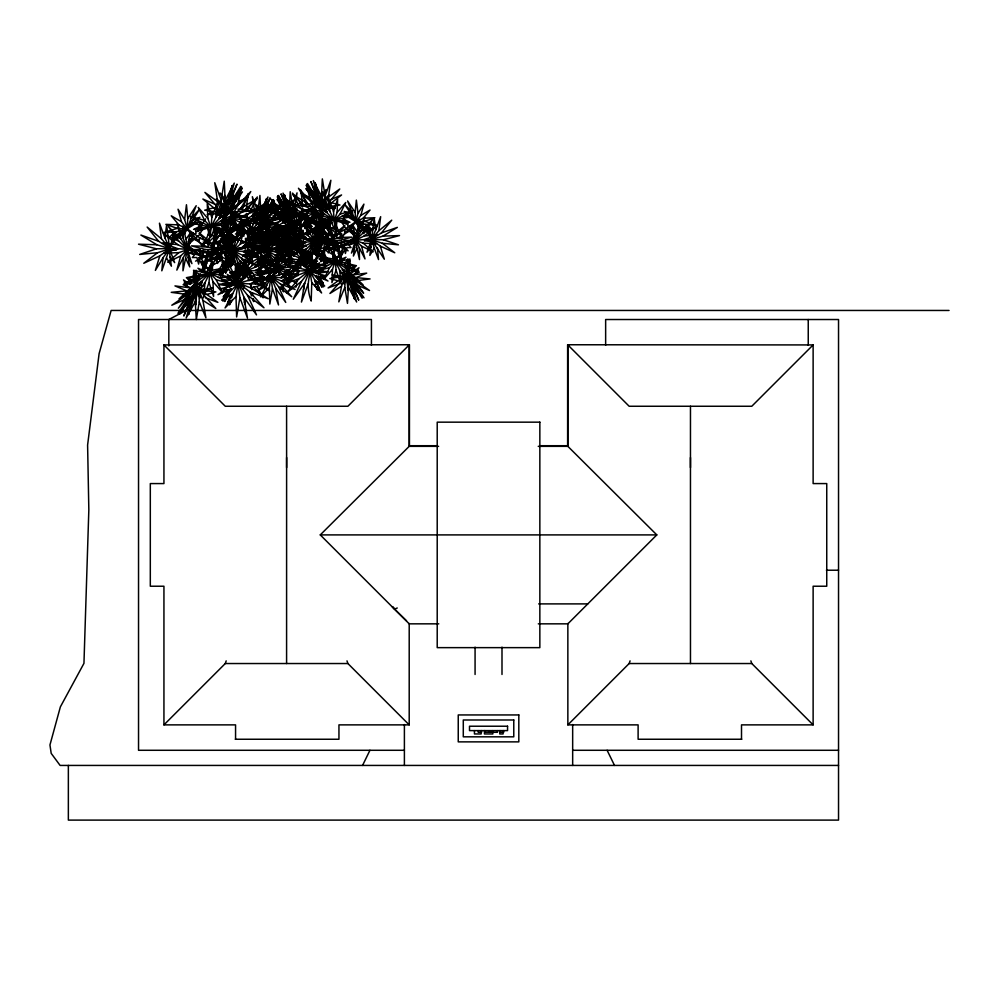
<?xml version="1.0" encoding="UTF-8"?>
<svg xmlns="http://www.w3.org/2000/svg" width="999" height="999" viewBox="0 0 999 999"><rect width="100%" height="100%" fill="white"/><g stroke="black" fill="none" stroke-linecap="round" stroke-linejoin="round"><path stroke-width="1.5" d="M286.588 663.536L286.613 457.542M690.459 467.594L690.471 406.256M196.778 292.195L200.337 297.827L198.414 288.561L203.072 286.238L196.828 282.455L194.805 294.905L196.079 304.77L196.828 282.455L199.538 277.023M224.001 216.284L224.738 195.367L226.011 205.22L224.45 214.91M237.949 284.265L237.974 278.034M259.74 221.541L259.765 216.858L256.918 212.35L258.454 219.768M303.559 239.623L303.571 237.175L306.343 237.45M224.713 224.488L224.675 229.882L225.724 222.427L224.176 217.969L242.457 191.908L230.769 205.806L226.311 213.811M237.425 270.754L237.437 268.057M260.302 230.369L260.264 234.415L261.101 228.459L259.877 224.887L274.5 204.033L265.147 215.147L261.8 221.154M295.155 262.013L303.459 260.215L297.065 254.408L297.14 245.866L303.459 260.215L311.126 253.646L312.013 255.02L303.808 260.714L301.773 264.598M178.996 241.346L163.911 234.153L177.922 244.705L187.4 249.338L177.872 248.676L164.011 253.234L178.846 252.622L187.4 249.65L183.142 257.954L182.979 270.816L187.4 249.65L202.984 255.394L207.23 258.479L207.305 252.685L187.4 248.988L178.996 241.346L168.431 226.636L180.931 239.123L187.4 248.988L192.245 237.6L188.361 241.683L187.4 248.988L177.235 223.639L180.931 239.123M227.01 259.815L226.91 267.158L230.444 250.225L234.378 251.573M241.82 258.791L256.905 265.971L242.894 255.419L233.416 250.799L242.957 251.448L256.805 246.89L241.97 247.515L233.429 250.487L237.675 242.183L237.849 229.32L233.429 250.487L217.832 244.743L213.586 241.658L213.511 247.44L233.416 251.149L241.82 258.791L252.385 273.501L239.885 261.014L233.416 251.149L228.571 262.537L232.467 258.454L233.416 251.149L243.581 276.498L239.885 261.014M246.341 254.97L246.316 257.28L244.006 255.632M260.727 248.639L260.751 250.075L267.257 251.423L273.988 257.542L286.064 263.286L274.85 254.845L267.27 251.149L274.887 251.673L285.976 248.027L274.101 248.526L267.27 250.899L270.667 244.256L270.804 233.966L267.27 250.899L258.354 247.702M321.416 240.334L321.441 238.724L328.109 236.089L331.93 233.316L332.005 238.524L314.086 241.858L306.518 248.739L297.015 261.975L308.254 250.737L314.086 241.858L318.444 252.11L314.947 248.426L314.086 241.858L304.932 264.673L308.254 250.737M348.164 241.433L337.587 243.244L337.65 248.451L341.546 245.667L348.139 243.044L348.164 241.433L355.494 239.91L363.062 233.029L372.577 219.792L361.326 231.031L355.494 239.91L351.136 229.658L354.633 233.341L355.494 239.91L364.647 217.095L361.326 231.031M285.714 239.423L288.024 239.772M289.298 232.867L289.36 230.432L289.448 233.279M289.211 255.045L289.123 258.004L289.31 255.682M311.763 282.717L321.603 292.982L309.94 271.029L316.558 273.464L323.339 271.204L309.94 271.029L311.763 282.717L311.201 301.061C303.059 279.945 313.024 261.139 327.285 245.692L326.136 245.03M292.158 213.649L292.42 205.394M313.973 197.602L306.081 185.302L318.132 197.515L313.324 180.619L321.491 196.066L322.34 178.896L325.087 195.966L324.8 204.982L330.507 204.907L325.262 207.168M272.727 231.094L272.814 228.471M304.021 222.065L304.745 228.546L307.617 216.084L300.699 221.528L300.399 229.72L307.617 216.084L323.189 229.333L327.984 234.777L330.532 231.706M301.91 230.644L299.887 224.763L302.023 218.606L302.472 207.917L299.188 217.894L299.663 224.763L296.328 217.932L288.736 207.842L293.906 218.706L299.413 224.763L300.624 230.632L301.91 230.644L303.496 234.653M332.492 269.293L331.93 282.642L336.039 270.167L335.452 261.588L339.61 270.13L349.113 282.729L342.645 269.156L335.764 261.588L332.43 243.681L327.222 243.744L330.007 247.64L335.164 261.601L332.492 269.293L323.826 279.283L329.558 267.62L335.164 261.601L322.59 257.53L328.172 260.914L335.164 261.601L316.758 271.104L329.558 267.62M337.088 212.475L337.65 199.126L333.541 211.601L334.141 220.18L329.97 211.638L320.467 199.038L326.935 212.612L333.816 220.18L337.15 238.087L342.357 238.024L339.573 234.128L334.415 220.167L337.088 212.475L345.754 202.485L340.022 214.148L334.415 220.167L346.99 224.238L341.408 220.854L334.415 220.167L352.822 210.664L340.022 214.148M310.489 251.386L309.952 262.512L314.086 241.858M313.823 241.159L316.745 240.547L319.63 232.929L319.992 225.512M359.103 230.382L359.628 219.256L355.494 239.91M346.678 280.332L348.439 287.462L347.477 303.384L344.805 287.462L345.154 280.394M259.927 213.986L260.327 206.805L261.338 214.685L260.19 221.803M364.423 239.797L371.541 239.198L381.406 232.942L397.352 227.385L382.979 236.114L371.566 239.523L383.316 239.76L398.451 244.805L382.367 243.269L371.591 239.81L374.225 248.039L369.88 255.394L371.591 239.81L364.51 241.134M187.787 218.494L196.191 205.719L187.175 228.746L192.745 223.339L198.851 221.591L187.175 228.746L187.787 218.494L186.451 204.745L184.628 219.505L187.175 228.746L200.1 238.112L205.669 240.859L201.86 245.404L198.189 240.384L186.738 229.258L177.21 228.359L165.871 224.375L178.883 224.875L186.938 229.021L181.493 221.753L178.034 209.216L184.628 219.505M239.523 240.21L230.27 233.504L230.22 219.805M285.864 213.461L285.577 218.007L283.379 208.629L277.734 196.004L280.632 209.453L281.993 211.938M315.409 234.478L316.795 225.1L316.833 232.455L321.191 221.316L318.057 231.506M291.321 254.733L291.92 244.405M200.462 273.714L196.641 282.168L193.094 280.145L193.706 271.416L194.817 276.448M211.8 217.52L211.139 227.06L215.772 217.582L226.323 203.571L219.131 218.656L211.488 227.06L207.792 246.965L202.01 246.89L205.095 242.557L210.826 227.048L207.867 218.506L207.243 203.671L211.8 217.52L217.432 202.185L215.772 217.582M209.028 282.605L209.678 273.077L205.057 282.555L194.505 296.566L201.686 281.481L209.328 273.077L213.037 253.172L218.818 253.247L215.722 257.567L209.99 273.077L212.962 281.631L213.586 296.466L209.028 282.605L203.384 297.952L205.057 282.555M222.902 220.791L224.176 217.969L227.722 219.992L227.11 228.709L225.724 222.427M234.565 284.615L237.924 276.361L235.015 274.625L235.489 267.645L236.326 271.416M253.147 224.563L254.483 212.25L249.962 224.525L249.438 232.155L253.147 224.563L261.588 213.361L255.844 225.437L249.725 232.155L248.376 238.674L246.94 238.699L245.542 242.257M258.716 227.46L259.877 224.887L262.712 226.498L262.225 233.479L261.101 228.459M333.117 252.46L332.879 258.978L326.81 257.892M222.415 275.911L222.864 270.779L221.641 255.419L225.262 240.871L225.449 234.927L224.613 248.189L227.048 244.53L228.109 240.796L225.1 250.899L227.672 249.725M258.491 270.979L258.716 268.419M177.872 248.888L169.58 248.202L158.616 241.246L140.896 235.065L156.868 244.767L169.543 248.551L156.493 248.813L139.685 254.433L157.542 252.722L169.518 248.863L169.955 256.693L174.65 262.625L169.518 248.863L163.037 257.717L161.813 270.804L169.518 248.863L176.411 250.162M210.539 261.176L210.964 256.681L215.285 250.786M283.516 207.143L284.615 195.305L285.976 207.417M316.533 211.726L313.786 200.012L315.322 183.354L317.07 198.838M276.798 245.192L283.616 241.858L276.76 242.332L266.783 239.048L277.46 239.498L283.616 241.633L285.314 229.196L282.442 235.264L283.616 241.633L289.51 239.598L289.485 240.884L283.629 242.108L275.037 251.136M306.518 248.739L292.944 255.207L305.544 245.704L314.086 241.546L305.507 242.133L293.032 238.024L306.381 238.586L314.073 241.258L316.196 225.712L312.612 233.291L314.073 241.258L321.441 238.724M308.828 231.83L316.92 225.974L316.895 214.348M313.811 242.045L316.758 241.021L316.208 246.628L313.511 251.086L316.758 241.021L321.678 242.732M355.157 212.462L347.59 200.974L355.706 221.691L350.686 216.82L345.192 215.247L355.706 221.691L355.157 212.462L356.356 200.1L357.992 213.386L355.706 221.691L344.068 230.12L339.048 232.605L342.482 236.688L345.791 232.168L344.068 230.12L345.716 232.205L356.094 222.153L364.672 221.341L374.875 217.757L363.174 218.207L355.919 221.94L360.814 215.409L363.923 204.121L357.992 213.386M348.139 243.044L355.507 240.509L356.968 248.476L353.384 256.056L355.507 240.509L343.918 240.384L344.418 245.679L355.744 242.707M244.28 277.759L244.83 272.103L236.863 266.558M274.713 235.727L274.987 232.892L271.865 234.952L266.783 230.419L269.018 234.665L275.1 238.137L274.713 235.727L276.873 234.815M276.099 271.204L276.398 268.194L261.451 257.867L255.669 255.007L258.404 251.149L262.812 255.944L261.451 257.867L262.737 255.894L268.706 260.901M303.059 232.692L303.296 230.332L299.388 232.917L293.032 227.248L295.829 232.555L303.434 236.9L302.947 233.878L306.993 232.168L304.545 234.54M289.885 221.94L290.272 218.219L277.11 199.45L285.527 209.453L291.708 220.617M308.878 261.738L310.102 264.435L322.839 276.511L315.097 271.041L310.102 264.435L310.464 257.08M316.146 203.746L306.481 196.915L322.402 212L321.953 222.715L321.016 216.009L322.402 212L305.944 188.536L316.458 201.049L322.49 211.863M345.791 267.595L350.624 282.467L358.728 300.2L347.103 269.905L353.122 280.719L363.636 293.231L347.19 269.767L347.664 265.122M305.632 206.443L289.56 203.696L305.12 209.952L316.059 212.1L311.263 217.282L310.514 224.138L316.059 212.1L305.632 206.443L292.682 194.618L307.48 203.297L316.308 211.9M215.147 239.872L217.982 243.281L223.301 237.225L240.609 222.515L244.593 229.158L243.793 236.363L240.609 222.515L251.461 223.289M271.441 228.946L257.605 238.536L259.178 240.297L273.014 228.521L276.211 233.828L275.562 239.598L273.014 228.521L283.154 226.249L289.91 222.989M230.232 202.16L232.043 186.151L233.754 204.645L230.694 217.67L226.948 222.153M264.797 211.538L266.171 199.425L267.532 214.223L273.813 200.2L270.592 215.135L267.27 221.179M330.082 235.789L330.419 232.992M371.541 239.198L374.2 218.406L375.761 229.87L371.541 239.198L364.76 228.359L369.855 232.442L371.541 239.198L378.871 230.744L391.733 220.18L381.406 232.942M228.783 221.691L228.234 226.111L230.27 233.504L239.61 227.772L234.728 229.171L230.27 233.504L234.041 222.964M307.168 225.687L307.48 223.252M325.686 263.474L326.061 260.439L327.11 262.949L335.164 261.601M343.519 221.328L343.906 218.294M335.801 230.407L336.875 221.953L333.941 229.882M378.871 230.744L380.656 216.671L375.761 229.87M220.342 238.873L223.726 243.581L230.457 249.7L232.68 237.013L229.345 241.958L230.457 249.7L234.365 250.512M266.496 257.267L263.386 260.539L267.257 251.423L268.369 259.166L265.035 264.111L267.257 251.423L272.44 259.315L282.442 269.305L273.988 257.542M289.136 207.617L289.872 201.948L290.284 209.49M322.34 210.339L320.741 200.524L321.89 191.658L322.552 210.277M347.477 272.839L348.838 281.243L347.689 290.11L347.028 271.491M246.303 207.942L245.916 210.814L257.342 196.965L250.087 211.513M246.678 205.082L248.177 193.619L242.582 208.841M176.211 237.362L169.58 248.202L164.885 237.837L166.633 225.1L169.58 248.202L161.438 238.798L147.153 227.06L158.616 241.246M195.305 276.211L196.141 270.254L196.641 282.168L178.359 308.229L190.047 294.33L196.741 282.317L183.816 315.984L192.819 296.278L196.828 282.455L198.414 288.561M236.825 271.179L237.238 268.207M261.189 266.096L260.989 267.495L260.264 267.22M325.337 231.518L316.745 240.547L319.73 225.387M306.106 239.011L303.571 237.175L296.453 239.797L295.479 246.566L300.062 240.634L302.635 246.616L303.559 240.834M300.274 253.921L301.261 247.19L303.459 260.215L292.782 259.128L276.923 260.577L292.395 262.612L277.697 269.305L293.331 266.121L303.621 260.452L295.442 269.106L287.362 283.853L298.389 271.066M239.76 231.381L239.223 234.99L236.726 233.629L237.375 237.238M295.242 204.895L297.053 192.844L292.932 203.996M325.599 205.307L328.321 197.228L330.869 180.282L325.087 195.966M236.001 296.541L225.062 307.954L238.024 283.554L230.669 286.263L223.127 283.753L231.131 284.278L238.024 283.554L239.91 297.69L236.626 316.933L236.001 296.541L238.024 283.554L224.3 262.063L218.744 255.407L220.03 254.67M265.434 277.922L270.954 277.347L272.452 288.661L269.83 304.058L269.33 287.749L270.954 277.347L259.965 260.165L255.532 254.832L256.556 254.245M269.48 275.574L269.031 278.446L270.067 275.687M296.528 282.867L296.99 279.92M274.65 244.767L275.2 241.296L277.46 242.395M221.528 210.552L221.191 200.15L224.251 181.194L225.187 200.262L234.266 183.104L228.921 201.873M245.255 245.642L253.709 240.809L256.805 234.915L245.255 245.642L257.043 241.159L277.185 236.713L245.255 245.642L245.617 243.406M236.838 283.591L237.987 276.473L240.472 271.503M285.339 231.456L285.789 228.696L285.214 231.119M205.544 289.161L198.664 289.26L199.288 301.823L196.316 319.518L195.242 301.823L197.677 291.958M222.54 275.799L223.439 263.449L225.387 268.381L225.786 273.227L224.3 261.164L226.586 263.674M258.616 270.866L259.078 268.069M315.297 252.098L315.984 247.989M304.608 283.316L293.306 299.225L301.436 281.481L309.653 270.866L304.608 283.316L301.436 302.073L308.241 283.753M303.421 290.122L304.62 283.154M340.721 276.086L345.354 276.161L341.533 286.189L338.823 301.873L344.805 287.462M285.989 238.024L286.8 233.828M303.009 264.835L303.808 260.714L315.097 266.721L308.641 265.734L303.808 260.714L304.245 265.085M287.075 232.417L289.31 225.674L286.488 232.317M245.816 260.814L244.031 267.532M224.375 253.808L226.86 260.589L238.611 283.216L244.643 278.209L246.229 270.417L242.682 277.61L238.611 283.216L249.912 291.92L263.973 307.792L247.477 295.18L238.336 283.379L243.956 297.215L247.465 318.057L239.91 297.69M259.628 252.472L262.025 258.978L259.965 260.165L261.963 258.891L271.416 277.085L276.236 273.077L277.51 266.845L271.416 277.085L280.457 284.041L291.708 296.74L278.509 286.651L271.204 277.21L275.687 288.274L278.509 304.945L272.452 288.661M291.546 213.611L292.932 206.943L290.372 211.001L290.384 213.798M322.914 210.364L325.724 197.902L322.515 202.972M346.665 271.403L343.856 283.866L347.065 278.796M188.361 241.683L190.185 233.129L186.014 239.31L187.4 248.988M232.467 258.454L230.632 267.008L234.802 260.826L233.416 251.149M237.937 209.091L248.639 210.864L233.341 212.15L244.88 217.62L231.768 215.547L236.438 223.888L237.387 231.468L231.231 218.094L242.807 211.8L257.205 198.664L240.759 208.304L230.944 217.869L237.575 205.794L241.608 187.113L233.754 204.645M289.26 253.559L289.872 250.724M322.29 250.861L320.954 261.726L321.316 257.367L323.064 252.934L323.876 264.036M285.277 211.613L277.535 206.144L290.272 218.219L288.162 225.949L287.724 219.668L290.272 218.219L291.496 220.929M321.016 216.009L319.755 221.666L319.205 213.811L313.748 215.909L317.645 210.689L322.402 212L323.539 214.535M310.102 264.435L312.212 256.706L312.65 262.987L310.102 264.435L319.855 266.296L314.76 268.319M348.888 264.335L349.825 260.102L350.374 267.957L347.19 269.767L344.892 264.698M192.819 296.278L188.599 314.573L194.805 294.905M213.886 244.942L212.924 249.076L211.326 246.541L212.412 243.744M224.8 214.91L232.23 185.564L226.011 205.22M260.527 221.89L266.308 198.963L261.338 214.685M178.921 238.349L179.558 235.627L186.738 229.258L176.748 231.643L163.074 232.767L177.21 228.359M222.952 244.243L224.176 239.011L229.92 233.916L236.226 240.047M266.483 218.694L265.085 224.65L262.088 228.234M277.635 254.782L276.298 260.352L280.744 249.725L280.319 258.629L282.63 249.076L285.627 253.521L284.84 249.825M315.384 236.463L316.745 240.547L321.416 233.454L324.076 222.302L319.63 232.929M224.088 204.733L224.825 201.761M259.703 214.735L260.352 212.063M249.713 260.976L250.799 256.531L253.122 256.493L252.185 258.866M169.58 248.202L174.625 231.818L168.419 238.499M259.59 247.839L257.842 254.845L258.741 265.871M253.421 273.326L245.23 271.553L247.665 257.068L248.763 264.548L245.23 271.553L237.774 265.16M289.161 271.066L276.711 267.744L278.659 256.169L279.533 262.15L276.711 267.744L269.892 261.913L269.106 263.124M305.12 209.952L292.432 215.709L316.059 212.1L308.179 215.846L306.069 224.188L311.263 217.282M277.46 239.498L269.468 232.555L278.808 237.138L283.616 241.633L286.863 231.568L284.166 236.026M306.381 238.586L296.391 229.92L308.054 235.652L314.073 241.258L318.144 228.684L314.76 234.266M187.4 249.65L188.149 257.43L191.908 263.624L187.4 249.65L180.707 255.881L176.835 270.105L183.142 257.954M223.164 262.325L222.003 266.596L223.264 264.161M233.429 250.487L232.667 242.707L228.908 236.513L233.429 250.487L240.11 244.256L243.981 230.032L237.675 242.183M267.27 250.899L266.671 244.68L263.661 239.723L267.27 250.899L272.615 245.904L275.712 234.528L270.667 244.256M313.374 216.159L316.92 225.974L312.912 222.078L308.504 220.829L316.92 225.974L320.329 216.858M325.637 219.93L322.889 223.189L317.083 226.174L321.004 220.941L322.665 214.922M262.175 246.141L263.012 243.144L260.602 251.224L263.461 249.3M382.367 243.269L394.755 252.772L380.294 246.091L371.591 239.81L366.983 252.185L371.203 246.853M263.661 212.013L267.944 196.99L260.677 210.727L259.927 195.454L257.58 213.686M235.589 284.765L237.987 276.473M193.756 296.653L191.433 300.412L186.139 317.982L195.242 301.823M230.707 300.674L229.433 304.895L232.355 299.725M231.556 297.864L232.405 295.055M169.518 248.863L159.852 255.856L155.369 270.404L163.037 257.717M205.27 265.384L206.618 261.014M215.21 252.535L216.146 249.6L216.895 252.248M334.203 256.618L333.379 259.166L336.913 261.226M299.313 270.454L297.902 274.737L298.351 264.048L291.408 272.053L297.802 260.789M300.249 267.607L301.186 264.76M221.278 237.812L225.275 241.808L230.457 249.7L231.968 245.155M292.595 213.586L295.017 206.393M235.564 739.248L235.564 724.874L163.936 724.874L225.275 663.536L226.186 660.863M741.77 739.248L638.111 739.248L638.111 724.874L567.857 724.874L629.158 663.536L630.069 660.863M246.94 238.699L249.188 232.155L248.239 229.42M353.434 278.022L363.112 284.852L347.19 269.767L348.564 265.759M204.208 271.74L207.255 259.728L212.787 261.775M217.37 227.622L212.537 244.33L207.105 241.983L211.613 234.99L214.323 236.164L211.576 235.115L215.409 226.885M252.71 232.33L249.787 238.599L251.998 239.435L254.308 232.929M249.912 291.92L268.256 298.751L250.874 287.962L238.611 283.216L248.002 280.507L251.311 271.278L244.643 278.209M280.457 284.041L295.13 289.51L281.231 280.881L271.416 277.085L278.933 274.912L281.581 267.532L276.236 273.077M199.45 285.102L200.849 281.194M279.033 252.759L280.082 249.862M308.179 255.632L309.665 251.548M201.736 270.891L207.892 251.061L209.503 253.596L202.26 271.591M225.762 213.686L237 184.153L227.997 203.858M230.781 294.605L227.585 303.284L231.793 294.093M241.92 267.22L244.83 259.29M253.371 240.509L255.382 233.341L252.772 239.698M261.476 220.629L270.13 197.827L262.924 213.599M243.232 288.873L244.243 286.139M274.675 217.357L279.071 205.407L277.272 219.156L285.489 209.191M322.665 243.032L319.98 250.349L322.29 251.686L320.055 250.25L309.415 270.717L299.238 278.546L286.588 292.832L301.436 281.481M292.183 243.194L293.519 239.635M295.841 287.287L296.903 284.453M324.787 243.219L326.461 238.761M282.667 244.643L283.629 242.108L280.519 246.84M246.503 257.58L248.127 253.384M248.763 264.548L251.748 256.88M286.401 219.505L284.902 223.364L288.187 218.744M279.533 262.15L282.317 254.982L282.392 262.575L276.711 267.744L284.852 266.92M317.67 213.287L315.672 218.431L318.968 213.798M289.398 254.508L290.809 250.961L291.621 260.864L291.358 257.779M214.56 238.274L218.556 228.534L219.081 229.246L214.835 240.809L214.036 239.548M242.332 267.782L245.479 260.152M202.46 224.163L200.712 228.334L200.724 222.677L199.038 226.099L198.364 230.607L195.242 228.896L196.054 233.416L193.644 234.078M241.546 279.807L244.83 272.103L247.515 277.21M277.21 272.377L276.398 268.194L273.326 275.374L266.346 277.522L276.398 268.194L279.845 274.762M241.933 248.239L245.092 245.941L248.988 249.787L246.141 256.443L245.117 250.012M274.95 249.163L276.598 247.265L279.72 250.337L277.435 255.657L276.623 250.524M221.204 247.964L220.642 249.275L212.525 251.748L213.923 249.088L221.341 247.952L220.642 249.275L232.779 247.165L233.129 246.366L222.702 247.764M257.317 249.275L250.836 251.373M313.973 266.671L316.071 261.888L313.524 265.085M240.172 271.079L237.837 276.236L223.689 289.648L232.292 283.579L235.065 279.907M328.284 245.23L325.936 250.374L329.308 246.104L328.259 252.934L331.044 248.227M219.768 217.507L221.004 214.847M184.515 234.003L186.738 229.258L172.877 237.437M205.994 273.838L208.466 268.544L205.657 267.632L208.429 268.656L212.063 262.924M227.697 238.661L229.92 233.916L226.873 233.629M315.072 253.459L317.932 247.402L316.758 241.021L321.578 245.517M273.251 231.181L274.413 228.721M238.049 283.741L240.597 278.371M289.685 207.78L293.281 200.2L287.038 207.842M322.153 197.889L326.161 189.473L319.031 198.202M200.487 285.464L202.31 281.668M362.562 765.434L369.942 750.286M220.654 276.311L222.465 269.53L225.574 271.241L224.763 266.721L227.173 266.059M280.707 219.505L285.14 210.614M269.33 287.749L260.577 296.878L270.954 277.347L257.592 281.381M221.965 221.753L224.001 217.682L217.757 213.898L222.402 211.576L223.676 216.458M258.491 227.135L259.728 224.65L257.617 222.939M227.048 256.868L229.77 251.561M230.769 205.806L240.784 186.351L229.67 204.058M190.047 294.33L180.045 313.786L191.146 296.079M265.147 215.147L273.152 199.588L264.273 213.761M231.231 288.574L224.563 301.536L227.797 296.391M282.705 259.765L288.399 248.826L290.185 249.962L294.181 245.18L293.256 244.643M257.605 248.863L257.043 249.925L267.033 247.602L258.853 248.701M296.528 241.633L276.735 247.015L283.491 243.157L285.976 238.436L283.716 240.447M281.243 205.369L282.517 202.947M264.398 271.778L268.706 263.898L271.516 260.939M233.242 284.777L235.914 279.97M283.466 218.881L284.815 216.471L276.723 217.757M305.844 252.622L304.483 255.057L306.531 251.948M203.359 228.009L199.213 235.027L188.287 244.393M217.457 272.128L222.04 264.835M240.934 236.9L243.107 233.117M255.344 266.745L256.78 264.223M217.782 253.484L198.926 257.954L217.782 253.484L203.321 256.219L217.782 253.484L210.752 255.17L217.282 254.345L217.782 253.484L212.899 253.821L203.409 252.347L208.866 251.161L210.602 252.597L218.394 253.346L227.909 252.023L244.355 248.064L218.394 253.346L244.817 247.215L229.495 251.511M250.437 254.483L254.757 253.296L244.443 252.61M283.591 243.594L285.564 240.21L287.6 240.859M314.448 243.007L316.508 239.473M203.971 221.803L205.195 219.705M240.759 208.304L250.786 191.558L237.575 205.794M265.284 224.8L273.139 217.158L281.156 203.759L270.592 215.135M303.808 252.347L305.282 249.9M338.399 256.194L344.992 245.042L354.832 236.563M205.594 265.572L207.13 263.024M208.654 260.489L210.964 256.681M354.82 247.502L351.436 253.084L355.507 240.509L363.199 243.182L376.548 243.744L364.073 239.635L355.494 240.222L364.036 236.064L376.635 226.561L363.062 233.029M187.175 228.746L199.338 209.59L190.447 218.868M230.27 233.504L234.29 226.96L237.987 225.387M336.688 242.345L337.05 241.783L342.133 260.264L338.012 250.25L338.773 249.213L338.062 250.349L335.614 244.068M233.416 202.198L242.307 188.312L232.005 198.739M267.645 211.651L274.375 201.149L266.883 208.754M283.579 260.314L290.185 249.962L288.336 248.901M248.376 240.734L249.812 238.499L251.998 239.435M203.883 221.478L205.582 218.893M230.757 225.299L233.279 221.466M260.215 249.063L261.526 247.115M228.172 289.722L223.214 297.09L229.758 289.31M229.82 287.262L232.292 283.579M182.38 235.689L186.738 229.258M226.436 239.061L229.92 233.916L225.924 234.865M231.318 288.761L222.877 301.161L229.358 294.967M225.062 224.4L215.409 235.926L209.303 241.408L213.948 245.067L217.794 237.65L229.583 220.492M253.584 239.772L254.77 240.622L264.635 226.261M245.23 271.553L255.269 267.12L262.862 256.406L245.23 271.553L257.093 270.342L274.713 271.94L257.517 274.201M276.711 267.744L284.74 264.211L289.947 256.855M243.781 245.717L242.133 248.014L244.443 248.052M293.718 212.787L296.903 208.329M326.411 205.607L339.76 188.986L328.321 197.228M328.721 226.81L330.407 224.45L326.411 228.446M292.532 209.066L295.916 204.433L290.609 208.629M323.701 202.647L329.458 194.768L322.477 200.275M305.07 251.411L306.468 249.513M290.272 218.219L286.476 217.17L283.354 221.341L287.724 219.668M313.898 265.484L317.02 261.313L312.65 262.987M347.19 269.767L351.935 271.079L355.831 265.859L350.374 267.957M241.758 280.294L244.568 276.548M267.982 228.072L265.185 231.756L268.494 229.221M298.039 219.705L291.034 228.908L300.699 221.528M270.567 243.506L272.402 241.134M192.195 234.59L193.319 233.167M234.29 238.187L235.19 237.05M352.098 269.78L354.645 266.583L352.023 272.565L358.991 267.744L354.633 274.7L366.695 273.127L356.031 277.61L370.055 278.921L355.994 280.831L369.53 290.522L354.52 283.866L364.023 297.814L351.86 286.201L349.525 282.392M341.533 286.189L329.932 293.469L345.354 276.161L329.857 278.534L338.087 280.819L345.354 276.161M339.323 232.705L344.817 225.899M227.597 251.436L225.212 254.333L227.66 255.994M260.702 253.971L262.612 251.661M290.896 232.08L292.32 230.507L285.427 225.687L284.553 226.648L290.896 232.08L292.257 230.444M253.746 238.187L258.192 232.879M172.877 239.81L177.585 234.203M363.174 218.207L370.03 210.052L360.814 215.409M300.537 204.071L302.347 201.935M266.171 271.154L269.106 267.744M302.023 218.606L308.966 210.602L304.37 219.942L314.61 217.158L305.869 221.703L315.122 221.578L299.887 224.763L309.952 228.009L305.482 225.299L299.887 224.763M331.543 237.725L329.583 239.985L325.599 240.309M242.769 248.614L245.092 245.941L276.798 248.739L258.928 245.567L245.18 245.779L280.781 240.135L259.228 242.195M261.626 282.892L263.649 280.607M265.672 278.321L271.753 271.466L277.56 266.983M315.247 222.54L316.333 221.328L324.962 227.36L323.189 229.333L324.887 227.285L328.783 229.32M243.918 273.451L245.954 271.204M337.475 257.168L334.74 260.09L342.632 251.111L340.159 258.042L344.667 249.7L345.404 253.496L346.915 247.59L351.049 247.602L349.051 245.105L354.782 242.445M238.024 283.554L221.653 300.187L232.854 293.956M270.954 277.347L257.854 290.659L266.82 285.664M231.219 243.856L233.291 241.671M189.398 242.582L193.032 238.786L188.936 240.372M227.797 261.351L232.33 256.606M266.396 255.794L262.762 259.59L266.046 258.316M245.404 217.008L249.425 212.824L265.384 203.396L252.01 215.946L248.139 218.044M273.863 227.223L280.07 220.767L287.737 216.246M239.535 281.531L232.28 283.766L244.83 272.103L245.717 276.686M224.725 223.139L224.176 217.969L241.87 201.211L231.119 208.803M195.105 277.697L196.641 282.168L178.946 298.926L189.698 291.333M260.302 229.021L259.877 224.887L274.026 211.476L265.422 217.545M221.353 220.592L236.838 216.895L211.488 227.06L218.793 228.009L222.889 231.905L211.488 227.06L221.353 220.592L233.841 208.092L219.131 218.656M199.463 279.545L183.978 283.241L209.328 273.077L202.023 272.115L197.939 268.232L209.328 273.077L199.463 279.545L186.975 292.045L201.686 281.481M245.742 270.442L240.097 274.151L230.107 284.141L239.523 277.385M321.416 233.454L324.413 230.444M539.847 445.716L567.619 445.716L567.619 344.755L813.124 344.93L751.785 406.256L629.158 406.256L567.857 344.93L567.857 446.341L656.805 534.902L567.857 623.838L538.311 623.838M438.761 623.838L409.203 623.838L320.267 534.902L409.203 446.341L438.611 446.341M354.832 237.45L351.598 240.659L355.981 238.761M273.339 240.21L275.212 238.361L277.235 239.822M301.823 238.898L303.571 237.175L305.432 239.31M261.726 266.708L257.48 270.866L268.706 263.898M263.836 264.635L265.959 262.562M293.331 266.121L281.406 277.809L295.442 269.106M308.928 234.378L317.232 226.348L324.088 225.699L332.255 222.827L322.889 223.189M172.377 235.901L176.748 231.643M240.21 238.162L237.637 240.409M191.433 300.412L177.934 313.324L188.486 297.814L171.816 305.219L189.648 293.094M257.505 262.962L258.167 262.375M292.307 220.105L281.156 217.445L299.413 224.763L294.156 225.449L291.209 228.259L299.413 224.763L292.307 220.105L283.316 211.101L293.906 218.706M324.937 214.348L311.001 211.026L333.816 220.18L327.247 221.041L323.564 224.538L333.816 220.18L324.937 214.348L313.698 203.097L326.935 212.612M302.285 257.717L306.218 257.205L309.166 254.408L302.322 257.442M344.643 267.42L358.579 270.741L335.764 261.588L342.332 260.727L346.016 257.23L335.764 261.588L344.643 267.42L355.881 278.671L342.645 269.156M267.445 257.292L261.838 261.588L265.284 261.638M274.163 227.585L282.143 223.264L286.426 219.256M225.1 255.22L229.383 251.224M257.093 270.342L268.256 259.977L255.269 267.12M287.325 265.746L290.672 262.637M265.946 222.939L269.68 229.62L270.442 235.677L265.509 224.975L274.775 219.942L285.14 210.489M229.158 258.666L232.53 255.732M263.861 257.442L266.558 255.095M178.846 252.622L167.745 262.25L180.707 255.881M220.28 255.494L214.723 260.314L221.204 257.13M241.97 247.515L253.084 237.874L240.11 244.256M274.101 248.526L282.992 240.809L272.615 245.904M226.036 261.376L228.034 259.653M261.039 259.89L262.962 258.229M276.136 255.919L281.256 251.536M306.019 213.262L297.265 220.717L308.179 215.846M192.745 223.339L199.9 217.282L192.195 220.567M234.728 229.171L238.162 226.273M282.33 250.637L284.478 248.838M312.275 252.685L319.18 246.878L320.629 249.101L312.013 255.02M173.751 240.447L179.558 235.627M218.207 243.968L224.176 239.011M301.298 242.12L297.178 243.768L298.401 244.031L294.88 243.793L299.775 244.743M282.392 262.575L289.61 256.618M337.737 231.343L344.593 225.699M289.173 213.749L287.525 208.054L281.044 193.868L290.347 218.107L292.307 216.458L294.168 217.869M325.886 207.13L341.571 194.955L330.694 199.638M171.453 240.684L175.986 237.05M217.695 243.057L222.228 239.423L216.196 249.063L207.417 243.506M315.909 213.774L311.363 217.32L315.572 209.815L303.771 211.688L299.675 207.367M291.97 220.354L285.239 225.574L296.753 220.292M157.542 252.722L143.781 263.274L159.852 255.856M200.449 257.367L202.897 255.494M257.043 241.159L264.947 235.127L253.709 240.809M276.735 247.015L286.164 243.431L292.495 238.611L283.491 243.157M267.557 278.346L271.129 275.624M219.418 216.995L221.353 215.534M199.463 284.603L202.385 282.405M322.24 240.422L316.758 240.809L323.576 237.475L329.183 233.254M238.324 204.608L248.252 197.153L238.649 201.561M270.791 214.485L279.133 208.229L269.917 212.462M294.867 232.392L289.935 225.237L290.984 224.463L295.654 230.032M324.288 220.991L330.294 228.159L328.147 229.708L330.232 228.059L335.789 233.092L331.606 236.388L321.965 220.767L323.289 219.805L317.495 212.887M208.404 255.195L215.035 250.399M255.844 225.437L267.607 216.983L257.617 226.973L249.725 232.155L258.841 236.039L255.569 232.917L249.725 232.155L270.005 224.026L257.617 226.973L265.472 233.054L251.248 226.536L259.028 236.763L240.609 222.515L243.269 223.526M296.154 205.582L300.736 202.285M225.2 289.523L217.982 294.68L229.982 289.36M305.594 245.155L302.472 247.377L302.447 245.304L305.294 245.754L302.809 245.342M338.087 280.819L328.084 287.962L339.173 283.853M192.432 234.403L189.885 236.214L194.181 236.288L189.685 239.273M228.384 265.722L230.944 263.923L226.636 263.848M235.539 225.162L221.341 235.04L223.301 237.225L221.416 234.952L217.807 236.838M276.498 256.431L280.869 253.396M315.085 265.909L319.555 262.812L316.059 268.381L325.711 267.12L317.183 270.704L328.396 271.753L317.145 273.289M281.968 252.635L286.563 249.488M299.413 224.763L292.445 223.764L287.987 226.773L294.156 225.449M333.816 220.18L325.112 218.931L319.543 222.69L327.247 221.041M319.268 246.216L321.478 244.718L319.318 242.12M302.36 258.092L307.929 258.891L312.387 255.894L306.218 257.205M335.764 261.588L344.48 262.837L350.037 259.078L342.332 260.727M232.28 241.92L235.876 239.535L233.641 239.123M227.76 263.099L230.02 261.613M244.83 272.103L232.28 278.771L239.46 277.672M276.398 268.194L266.358 273.526L272.103 272.652M352.972 241.209L355.257 239.735M231.206 272.889L232.742 271.903M265.497 268.818L266.721 268.032M337.487 234.977L329.583 239.985L324.163 231.306L327.222 233.754M259.79 275.612L263.549 273.276M267.295 270.941L278.621 265.684M298.376 274.987L284.715 271.316L309.415 270.717L303.983 266.209L302.56 259.203L309.415 270.717L298.376 274.987L282.729 284.703L299.238 278.546M319.705 255.282L321.878 255.869L321.141 259.94L323.951 258.391L325.574 264.51M340.01 236.738L350.237 230.532L344.568 232.505M204.595 220.367L190.372 216.496L210.826 227.048L203.059 227.809L196.853 231.568L210.826 227.048L204.595 220.367L198.227 207.405L207.867 218.506M242.545 228.746L232.255 228.609L249.188 232.155L242.969 232.755L238.012 235.764L249.188 232.155L232.829 223.701L244.206 226.798L239.111 216.421L246.815 225.312L246.316 213.449L249.962 224.525M216.221 279.77L230.444 283.641L209.99 273.077L217.77 272.327L223.963 268.569L209.99 273.077L216.221 279.77L222.602 292.732L212.962 281.631M273.139 217.158L284.977 210.215M214.123 259.54L218.207 257.143L218.207 252.36L214.123 249.962L210.027 252.36L210.027 257.143L213.099 258.941M222.365 259.578L214.123 264.41L211.763 263.037M250.737 251.111L248.551 252.397L248.551 256.219L250.737 257.505M251.823 258.142L255.095 256.219L255.095 252.397L251.823 250.474M251.823 262.038L258.429 258.179M296.541 241.833L294.58 242.982L294.58 246.428L297.515 248.152M298.501 247.577L300.462 246.428M332.679 248.689L335.127 247.252L335.127 242.944L331.456 240.784L327.772 242.944L327.772 247.252L331.456 249.413M206.743 273.426L211.975 270.379L210.227 265.085M321.004 220.941L324.7 218.806M238.611 283.216L250.2 283.941L261.613 277.347L248.002 280.507M271.416 277.085L280.694 277.66L289.822 272.39L278.933 274.912M320.279 213.212L322.402 212M267.02 261.526L269.368 260.227M284.74 264.211L289.935 261.351M242.957 220.841L245.542 219.443M222.59 237.874L229.92 233.916M255.357 239.685L257.667 238.474L259.178 240.297M186.189 310.452L168.819 319.518L168.819 345.891M288.861 247.902L294.056 245.329L292.207 242.72M321.928 248.464L327.135 245.879L324.051 241.546L319.093 246.94L320.629 249.101M226.074 268.182L232.143 265.185L226.686 267.52M304.932 234.041L307.617 232.717L308.429 233.741M263.811 263.848L266.246 262.65L264.061 263.586M274.85 248.901L277.572 247.615M322.802 235.052L326.873 233.104M276.748 217.307L282.292 214.685M303.771 211.688L314.148 206.756L300.387 205.607L312.612 203.584M210.826 227.048L201.985 225.424L193.556 229.408L203.059 227.809M242.12 230.844L235.377 234.028L242.969 232.755M209.99 273.077L218.843 274.713L227.26 270.729L217.77 272.327M195.554 261.126L205.844 256.381M262.088 241.658L266.995 239.385L275.212 238.361L276.698 240.072M303.571 237.175L293.306 238.461L282.555 243.419L296.453 239.797M262.35 260.502L264.96 259.303M397.252 607.991L394.593 609.165L393.206 607.055M292.982 214.173L296.753 212.55L291.358 212.537M314.797 240.647L317.133 239.635M295.417 225.849L297.365 231.318L299.325 230.469L296.89 225.287M337.774 233.616L332.879 235.714L328.659 221.054M199.288 301.823L205.919 317.832L202.909 300.399L198.664 289.26L206.343 290.859L213.287 287.862L206.83 288.948M246.578 269.505L227.722 277.098L240.097 274.151M255.969 221.828L231.231 218.094L239.972 222.253L242.32 231.518L231.231 218.094L243.369 215.697L260.664 208.741L242.807 211.8M275.225 223.064L286.513 228.184L265.509 224.975L272.502 228.309L274.388 235.727L265.509 224.975L275.225 223.064L286.288 218.619M285.614 214.335L280.519 216.358L286.476 217.17M316.571 207.143L310.214 209.678L317.645 210.689M353.009 274.625L359.365 272.09L351.935 271.079M297.365 231.318L299.35 230.557M255.032 267.145L259.703 265.359M289.922 256.318L289.26 256.568L289.086 255.319M217.282 254.345L230.282 251.099L225.012 252.747L218.069 253.421L221.266 253.571M254.358 253.983L264.76 251.386L254.982 253.247L257.542 253.359M304.882 217.12L307.617 216.084M206.581 261.651L212.762 259.328M247.777 259.078L250.737 257.967M259.865 275.886L271.753 271.466M299.475 249.388L301.461 248.651M332.642 251.423L337.637 249.575L340.559 260.914M270.941 239.935L275.212 238.361M272.615 243.856L276.76 242.332M305.507 242.133L291.696 247.203L305.544 245.704M326.386 239.31L329.146 238.299M364.073 239.635L377.884 234.565L364.036 236.064M251.473 254.47L254.757 253.296L249.313 254.345M338.898 234.478L341.733 233.491M226.348 251.648L229.083 250.699M271.903 249.113L255.245 253.184L276.011 248.963L262.862 252.135L255.245 253.184L262.837 251.199L250.849 253.559M199.001 251.81L205.719 249.563L214.673 249.375M292.37 243.843L294.668 243.744L285.876 242.07L295.242 244.405M325.012 244.031L327.897 243.906L316.908 241.808L334.478 245.479L328.159 243.956L328.609 244.73M221.441 249.912L211.738 253.097L222.128 252.66M301.586 254.633L303.609 253.971L302.747 249.713M207.929 252.235L214.773 250.037M262.849 250.037L265.11 249.313L267.295 253.084M213.823 235.839L216.646 234.952M219.468 234.078L222.302 233.192L213.237 230.007L223.639 230.407L230.082 233.716L225.724 227.909L223.351 219.318M229.508 251.298L239.648 248.177L218.394 253.346M255.245 253.184L272.078 249.101M227.947 251.398L232.667 250.012L225.062 251.823M262.887 251.636L266.658 250.524L260.577 251.96M218.681 218.119L221.116 217.432M199.7 282.692L202.135 282.005M264.123 251.723L276.386 248.276L264.136 251.548M202.909 300.399L215.809 308.504L198.664 289.26L206.756 294.443L215.896 291.908L206.343 290.859M224.176 217.969L237.725 215.397L230.657 212.575M259.877 224.887L270.704 222.814L265.06 220.567M190.16 287.562L183.104 284.74L196.641 282.168M232.655 280.557L227.01 278.296L237.837 276.236L236.613 272.665M250.724 254.395L254.757 253.296L250.212 254.233M296.004 262.712L285.764 265.497L294.505 260.964L285.252 261.076L292.645 259.403M220.492 212.7L213.724 207.78L204.67 210.215L214.073 211.601L207.18 214.585L218.906 213.486M250.874 287.962L266.046 283.878L250.2 283.941M281.231 280.881L293.369 277.61L280.694 277.66M262.562 242.27L269.518 240.459M339.011 240.422L351.935 237.1L338.736 237.512L329.608 240.235L339.011 240.422L344.393 242.22M383.316 239.76L399.488 235.602L382.979 236.114M326.061 207.655L330.132 206.618M227.909 252.023L238.361 249.375L225.012 252.747M262.862 252.135L271.216 250.012L260.539 252.71M262.55 256.743L263.299 256.556L262.662 255.294M230.669 286.263L221.328 288.586L230.981 290.334M252.01 215.946L270.167 211.526L253.271 219.68L271.416 221.603L253.009 223.401M282.143 223.264L290.859 221.141M211.488 227.06L234.44 222.465L222.078 223.064M249.725 232.155L268.082 228.484L258.192 228.958M209.328 273.077L186.376 277.672L198.751 277.073M246.703 269.156L229.633 272.64L239.523 272.165M242.582 256.169L246.94 255.132M222.914 271.266L227.947 270.067L221.216 270.242M249.675 254.483L254.757 253.296M334.415 220.167L353.459 216.196L341.895 216.346M244.83 221.566L250.462 220.304M286.164 243.431L300.811 240.197M244.343 252.148L246.528 251.673M246.828 253.059L252.21 253.271M243.831 255.969L246.603 255.357M212.899 253.821L214.598 253.459M247.652 252.872L249.013 252.585L247.615 251.436M304.008 235.926L306.243 239.036L304.158 239.073C314.872 242.295 326.149 244.318 337.1 243.694L328.159 243.956L345.13 247.977L328.159 243.956M262.849 262.375L265.634 261.8M210.215 255.057L200.787 256.955L209.84 255.344M242.67 255.769L245.679 255.157L242.72 255.682M220.829 268.669L212.537 270.167L212.275 262.924M325.662 241.209L329.633 240.472M313.873 231.031L311.875 231.406L315.11 233.554M286.763 270.067L289.548 269.568M309.94 271.029L316.283 277.123L324.962 275.549L316.558 273.464M255.245 239.872L265.259 238.087L275.15 238.249L249.513 234.178L255.732 234.777M299.388 232.917L303.434 236.9L290.859 233.803L271.453 231.955L303.496 237.025L291.121 236.838L275.037 239.685L293.306 238.461M242.607 255.819L245.504 255.294M314.785 243.169L317.545 242.682M300.599 245.954L305.157 246.116L276.673 247.14L300.599 243.406M274.775 219.942L287.625 217.745M259.303 267.607L262.337 267.095L255.607 270.279L265.459 272.502L255.17 272.377L264.885 277.422L253.509 274.325L258.604 284.69L250.899 275.811L251.086 280.257M275.412 212.65L283.666 211.276L272.939 203.222L280.844 206.855M251.673 249.775L254.633 249.325M211.064 255.307L200.911 256.718L213.686 254.957M242.62 255.694L245.317 255.319M286.551 269.867L289.598 269.468M281.181 218.769L283.866 218.456M323.576 237.475L327.734 237.025M281.618 235.227L273.014 228.521L282.929 229.233L297.665 227.797L283.154 226.249M287.912 244.268L300.849 243.032M200.849 253.234L203.709 252.959M218.906 284.24L228.596 283.329M219.131 274.001L221.216 273.813L219.68 273.439M258.117 256.693L253.896 257.08L258.529 257.692M262.35 256.306L266.571 255.919L262.562 252.198M290.409 218.007L292.482 217.832M219.193 236.051L221.928 235.826M314.673 241.196L317.457 240.971M303.434 216.383L296.453 216.883L279.882 215.272L296.216 213.536L281.006 206.194L297.352 210.177L305.207 214.423M255.307 240.172L266.995 239.385M261.551 265.684L278.496 265.284M258.928 245.567L280.781 244.505L259.89 243.744M294.805 239.585L296.903 239.485M303.471 243.169L305.569 243.069M290.259 235.19L271.453 235.876L291.121 236.838M264.56 236.775L249.525 237.325L253.808 237.537M208.017 235.227L209.802 235.202M249.35 262.45L250.774 262.425M211.026 264.935L212.812 264.897M326.223 207.979L334.94 208.529M296.216 243.594L294.131 243.619L296.366 246.728L298.439 246.703L300.362 254.957M297.252 243.581L298.301 243.556L298.401 245.654M327.697 265.422L316.121 265.572L327.197 263.062L319.618 259.478L328.172 260.914M216.521 210.09L221.878 210.077M258.679 218.569L252.672 218.581L256.855 220.392M949.05 310.452L111.139 310.452L99.113 353.609L87.6 445.079L88.836 509.89L83.953 663.348L60.377 706.867L49.95 744.979L51.199 753.383L60.115 765.434L838.536 765.434M163.936 724.874L163.936 586.226L150.312 586.226L150.312 483.578L163.936 483.578L163.936 344.93L409.44 344.755L409.44 445.716L437.212 445.716M538.236 446.341L567.857 446.341M320.267 534.902L656.805 534.902M826.41 570.217L838.536 570.217M538.673 603.896L587.812 603.896M225.275 663.536L347.902 663.536L409.203 724.874L338.948 724.874L338.948 739.248L235.289 739.248M629.158 663.536L751.785 663.536L813.124 724.874L741.508 724.874L741.508 739.248M489.123 732.279L497.502 732.279L497.502 730.606M404.395 750.286L138.536 750.286L138.536 319.518L371.428 319.518L371.428 345.267M572.664 750.286L838.536 750.286M202.522 222.802L189.66 222.64L201.985 225.424M262.375 248.826L264.935 248.451M253.271 253.072L255.582 253.109L253.109 256.568L250.799 256.531M218.294 277.335L231.156 277.497L218.843 274.713M335.339 227.51L336.95 227.535M298.439 246.703L296.353 246.666L297.402 249.338M332.63 254.233L334.24 254.258M156.868 244.767L138.536 244.193L156.493 248.813M288.436 245.504L296.041 245.779M324.438 243.232L333.591 243.619L325.037 240.796M252.51 248.514L254.832 248.626M324.3 216.571L313.162 216.046L325.112 218.931M291.795 221.878L282.879 221.453L292.445 223.764M256.668 237.675L265.259 238.087M302.235 258.379L308.579 260.776L317.495 261.201L307.929 258.891M345.292 265.197L356.418 265.722L344.48 262.837M276.611 249.438L276.598 247.265L300.499 249.4M225.874 249.663L230.444 249.975L222.864 246.278L215.397 240.647M187.874 249.688L200.262 249.513L199.713 255.394L187.737 252.21M357.967 226.161L356.094 222.153L365.085 224.3L377.385 225.312L364.672 221.341M324.425 228.059L327.235 228.296M275.424 213.336L282.305 213.911M220.617 249.438L216.196 249.063L214.335 246.915M287.612 266.908L291.845 267.295M258.828 235.065L275.1 238.137L271.865 234.952M218.244 245.779L222.864 246.278M274.85 254.845L287.163 256.181L274.887 251.673M177.922 244.705L162.525 243.044L177.872 248.676M242.894 255.419L258.291 257.093L242.957 251.448M216.471 214.96L221.091 215.472M240.247 270.08L235.302 266.733L246.528 268.781M222.028 279.42L231.219 280.619L227.347 274.438L232.305 277.872M323.539 238.786L314.348 237.55L332.879 242.395L331.631 240.01L324.95 238.973L325.587 240.172L325.274 239.448M285.264 238.848L290.984 239.623M218.906 284.565L230.007 286.076M186.85 294.455L171.229 292.332L186.813 290.871L174.962 285.901L188.361 287.637L183.516 279.907L190.16 284.503M331.843 245.292L343.331 246.878M287.587 242.745L294.43 243.694L275.749 239.885L289.673 243.257M297.827 244.855L305.494 245.904M301.186 245.304L305.557 245.916M326.661 208.891L329.333 209.291M283.679 214.023L286.338 214.423M293.656 240.01L297.652 240.622M267.445 223.177L276.436 224.613L267.208 220.23L279.433 219.206L267.208 217.17M322.452 259.44L319.006 258.878L322.028 259.603M317.62 242.183L327.597 243.831L303.833 238.311L317.62 242.183L304.233 239.086M341.408 220.854L349.962 222.29L342.382 218.706M305.482 225.299L312.325 226.448L306.256 223.589M290.784 256.668L288.049 256.206L291.696 257.929M339.173 276.074L332.205 274.9L338.449 277.597M274.001 213.287L276.86 213.774L285.202 218.306L277.909 216.87M284.078 239.248L298.414 242.058M287.675 246.965L300.537 249.25M229.57 252.073L232.642 252.61M335.302 245.629L343.456 247.078L334.977 245.367M301.898 245.367L305.819 246.054L301.686 245.192M258.878 281.606L265.309 282.779M286.451 242.37L275.412 239.273L294.43 243.694L279.445 240.022M217.62 249.875L220.554 250.424M308.654 239.198L327.597 243.831M282.792 274.55L276.561 267.957L285.714 273.002L298.214 275.549M248.077 275.012L245.042 271.815L256.481 278.109L273.851 281.656L258.878 274.825M305.544 246.378L294.88 243.793L300.337 244.917M331.019 243.931L332.555 244.256M255.569 232.917L262.412 234.378L257.467 231.044M218.793 228.009L227.347 229.845L221.166 225.674M202.023 272.115L193.469 270.292L199.65 274.463M303.434 236.9L292.819 232.867L274.7 228.858L290.859 233.803M259.365 233.316L275.1 238.137M299.063 214.173L304.77 215.447M309.415 270.717L288.711 265.447L298.976 271.366M278.534 264.81L263.324 260.976L271.541 265.722M294.88 243.793L305.831 246.378M321.603 242.457L314.76 240.834L319.018 242.083M289.635 242.595L284.166 241.296L287.562 242.295M318.231 228.484L317.232 226.348L321.553 227.372M287.562 255.719L291.184 256.593M302.148 258.666L308.067 262.55L319.218 265.21L308.579 260.776M321.641 243.294L309.64 240.272L319.043 242.645M215.584 211.988L220.117 213.137M205.719 249.563L191.358 245.866L206.031 246.328L216.171 249.35M276.598 247.265L295.292 252.809L285.739 248.401M331.805 202.822L339.96 205.02L331.493 206.269L335.214 207.879M261.501 266.046L271.054 268.606M310.527 229.333L313.124 230.057M325.162 211.513L327.347 212.138M342.232 269.63L344.43 270.254M317.682 253.746L316.308 253.346L318.619 254.982M285.402 251.298L286.501 251.623M257.854 233.466L265.047 235.664M308.666 239.236L317.607 241.995M279.483 240.072L286.438 242.22M308.579 269.206L315.11 271.216L308.641 265.734M324.088 225.699L331.356 227.959M331.069 240.934L338.249 243.232M245.729 268.207L238.886 265.085L242.145 268.207M190.247 253.309L194.568 254.757L192.345 257.53L196.928 257.517L198.614 264.086L199.438 259.865L204.445 269.131L202.56 265.746L201.698 261.426L210.477 271.403L207.417 268.157M261.451 278.309L265.072 279.52M320.155 240.672L322.377 241.433M198.913 240.534L193.257 238.561L204.745 245.554M203.172 242.02L206.006 243.007M249.051 247.402L245.092 245.941L245.105 248.664M217.37 247.452L220.092 248.451M246.328 258.291L250.761 259.927M205.544 297.802L217.869 302.372L206.756 294.443M332.667 249.213L336.014 250.474M337.125 250.886L338.236 251.311M273.014 228.521L277.272 230.132M298.489 247.989L301.161 249.001M290.422 254.645L294.368 256.144M262.712 226.498L267.57 228.359L264.098 223.714M227.722 219.992L233.791 222.315L229.458 216.508M235.015 274.625L230.157 272.764L233.616 277.41M193.094 280.145L187.025 277.822L191.358 283.616M354.121 232.168L350.437 230.732L354.52 235.002M315.459 249.6L319.143 251.036L315.06 246.765M221.853 279.795L229.982 283.204M355.706 221.691L351.186 214.335L344.243 211.376L350.686 216.82M320.142 256.593L315.234 254.483L320.691 257.18M219.131 210.04L214.96 204.246L202.872 199.038L213.724 207.78M216.421 210.627L220.167 212.25M186.875 247.715L191.733 249.812L187.899 246.016M292.782 259.128L282.729 249.8L303.459 260.215M317.307 276.298L327.984 281.044L320.754 275.874M272.502 228.309L282.218 232.63L274.425 226.011M239.972 222.253L252.11 227.647L242.382 219.38M243.369 215.697L256.069 221.453M319.255 240.572L321.578 241.633L318.868 232.542L322.015 239.198L321.253 227.26C323.851 239.473 325.524 251.298 323.951 263.861M295.692 274.038L298.301 275.237M281.531 231.731L289.111 235.215M310.152 197.59L300.736 193.257L309.265 199.663M256.506 247.365L268.456 252.884L253.009 248.851L254.096 256.381L248.988 249.787M339.161 246.678L348.151 250.836L340.734 245.142M218.369 241.021L223.726 243.581M361.526 246.116L365.01 258.916L355.507 240.509L361.526 246.116L373.189 251.848L363.199 243.182M325.574 247.477L330.906 250.1L326.336 246.141M284.54 252.21L288.911 254.37M240.609 240.996L242.844 242.095M324.001 206.244L328.184 208.329L324.937 209.802L327.272 211.563M345.592 275.524L341.396 273.439L344.643 271.965L342.307 270.205M295.829 232.555L285.702 227.435L292.819 232.867M269.018 234.665L260.914 230.569L266.608 234.915M360.015 227.947L356.094 222.153L369.043 229.832M321.728 233.316L317.232 226.348L323.826 229.907M263.886 251.398L267.894 253.609M314.585 280.382L324.675 285.989L316.283 277.123M286.713 274.425L292.095 277.41L288.261 273.364M221.041 225.2L225.724 227.909M181.493 221.753L171.254 215.809L178.883 224.875M267.807 205.095L275.699 209.715M324.026 249.45L331.456 253.796M298.501 241.833L300.462 242.982M291.583 248.177L297.515 251.661M254.47 248.127L257.105 249.663M217.657 247.153L220.017 248.539M295.766 205.057L285.314 198.876L297.352 210.177M268.269 212.25L260.602 207.73L264.885 211.738M308.254 230.507L310.726 232.567M324.313 254.171L328.446 260.739M258.029 283.841L254.133 281.418L255.632 284.153M260.627 285.452L269.718 291.096L256.481 278.109M314.697 260.539L316.071 261.413M284.116 257.055L285.214 257.754M187.662 248.788L190.197 250.424M277.422 258.504L279.445 259.815M249.738 241.209L245.404 238.336L245.791 242.282L241.308 240.372L244.018 243.019M317.145 251.273L319.168 252.61M312.762 218.881L316.333 221.328M235.714 265.771L226.149 259.203L218.918 255.619L222.34 250.799L227.859 256.793L226.149 259.203L227.76 256.731L236.713 264.248M308.828 265.634L317.058 271.553L308.067 262.55M246.703 206.056L252.347 210.127M220.729 210.864L217.595 201.548L204.895 192.395L214.96 204.246M330.794 241.308L336.588 245.492L339.822 255.969L338.236 253.359M259.078 231.818L260.252 232.68M223.189 226.648L224.663 227.71M253.621 218.269L255.719 219.792M284.066 237.1L287.749 239.922L285.09 236.413M282.929 229.233L289.585 234.378M264.835 225.836L269.68 229.62M231.031 219.668L236.438 223.888M259.503 214.223L253.609 209.565L257.705 215.197M224.375 205.17L216.346 198.826L222.727 207.58M252.909 239.161L254.77 240.622M199.388 233.092L207.392 239.673M288.773 247.565L297.065 254.408M262.425 245.891L266.758 249.463M356.094 222.153L369.605 233.741M317.232 226.348L326.698 234.503M273.626 259.59L277.71 263.399M309.815 219.468L312.912 222.078M354.695 235.776L344.867 227.347L341.134 221.029M314.885 245.991L317.919 248.626M187.912 245.067L199.076 254.683L206.406 267.07M271.104 208.516L276.86 213.774M355.706 233.304L349.4 228.484L353.271 228.421L347.702 225.899L348.439 221.828L345.642 223.376L343.506 216.234M313.873 248.464L316.134 250.599M308.129 230.319L305.369 225.637M318.169 281.706L323.576 286.875L315.971 275.712M365.085 224.3L369.455 228.559M392.382 607.03L406.543 620.804M278.334 211.264L285.402 218.144L283.354 214.423M285.714 273.002L291.009 278.184M293.132 280.269L296.303 283.379L283.828 275.649L291.009 288.761L283.179 279.67M217.27 233.816L215.272 231.818L216.97 234.166M163.936 344.93L225.275 406.256L347.902 406.256L409.203 344.93L409.203 446.341M285.789 205.544L277.223 196.865L283.953 207.367M276.373 258.192L279.27 261.201M273.027 215.484L274.887 217.42M303.983 266.209L297.977 259.977L300.961 268.281M352.747 212.799L344.755 204.458L351.186 214.335M312.425 216.633L314.56 218.868M282.742 275.824L284.715 277.872M286.688 279.932L289.635 283.017L286.139 276.711M314.198 233.329L316.071 235.289L316.745 240.547M250.087 277.148L253.122 280.357M314.073 207.829L310.352 201.036L298.451 188.237L307.48 203.297M280.632 209.453L271.116 199.201L276.898 208.853M372.59 230.469L366.995 224.45L369.855 232.442M265.259 233.179L266.233 234.253M230.919 228.334L232.13 229.683M253.684 286.888L263.099 297.814L257.118 286.888M246.453 206.793L248.476 209.166M317.657 276.536L323.264 283.204L318.369 275.911M364.335 226.611L368.144 231.144M286.476 219.081L288.286 221.229M302.834 205.557L292.557 193.094L299.038 206.069M269.143 206.418L266.396 203.097L270.205 210.714M263.574 213.486L256.531 204.857L261.201 214.685M227.21 201.761L220.005 192.932L225.999 205.582M199.163 233.291L205.582 241.234M287.05 240.197L289.61 241.92L287.45 234.653L289.96 239.985M191.184 282.18L188.349 278.621L190.684 283.941M350.174 225.674L351.186 226.96M312.487 229.158L313.299 230.182M279.72 250.337L283.803 255.607L282.929 249.588M371.591 239.81L384.328 259.191L380.294 246.091M330.407 241.533L336.663 250.749M252.497 213.898L256.056 218.856M262.924 226.486L265.846 230.607L264.186 226.311M227.834 219.768L231.643 225.112L229.982 220.829M275.687 288.274L285.739 302.422L278.509 286.651M243.956 297.215L256.506 314.885L247.477 295.18M288.436 247.789L294.418 256.231M316.895 213.336L321.965 220.767M285.989 219.455L289.935 225.237M356.743 231.194L352.997 225.637L354.633 233.341M317.744 233.579L314.747 229.133L316.071 235.289M312.837 250.574L316.596 256.131L314.947 248.426M241.808 262.362L244.093 265.809M314.96 216.296L316.471 218.594M311.825 217.832L316.92 225.974M292.133 252.16L294.355 255.894M336.963 232.355L333.716 227.31L331.268 228.371L333.741 227.422L330.457 220.367M222.964 217.882L224.463 220.23M333.429 252.66L338.449 261.601M299.263 250.999L301.611 254.72L303.609 253.971L304.533 256.606M224.051 207.942L220.479 202.31L222.128 210.252M321.366 209.103L317.457 199.475L307.455 183.529L316.458 201.049M352.123 282.292L362.125 298.239L353.122 280.719M286.313 208.204L278.321 195.454L285.527 209.453M318.856 282.105L322.053 287.213L316.159 275.749M233.167 259.066L230.444 250.225L231.056 256.443L233.304 260.165M245.654 264.161L241.895 257.904M215.347 259.54L217.67 263.461L216.496 255.869L220.242 260.614L217.645 254.895M166.596 258.017L171.416 266.196L169.955 256.693M230.732 248.501L233.004 252.435M240.796 260.789L242.008 262.899M348.439 287.462L356.643 301.998L351.86 286.201M314.747 285.052L317.67 290.222L316.82 287.412M314.161 271.965L308.666 262.038M269.917 210.614L268.494 207.917L269.193 210.801M234.952 196.766L236.376 199.45M292.32 239.797L292.819 240.759L292.57 240.172M323.064 253.259L324.363 255.756L323.164 251.373M314.073 241.258L304.57 222.852L308.054 235.652M283.616 241.633L276.011 226.898L278.808 237.138M316.758 241.021L319.817 247.003M322.565 211.738L323.788 214.173M275.037 257.28L276.96 261.164M263.349 238.037L260.951 233.167L262.35 236.451M607.117 750.286L614.51 765.434M307.767 266.658L309.702 270.741M276.211 233.828L278.134 237.912M268.569 243.818L265.384 237.075L266.671 244.68M244.593 229.158L248.626 237.675L248.289 228.559M235.052 241.633L231.081 233.217L232.667 242.707M185.764 258.491L189.748 266.92L188.149 257.43M321.765 208.966L318.968 199.3L310.864 181.568L317.457 199.475M315.447 280.269L319.33 288.786L316.695 281.618M313.786 200.012L306.718 184.228L310.352 201.036M231.793 274.737L233.541 278.721M303.808 260.714L306.693 267.457M275.949 258.491L277.61 262.362M267.257 251.423L275.399 271.703L272.44 259.315M230.457 249.7L222.315 229.42L225.275 241.808M244.093 301.935L245.267 304.782L244.068 297.802M330.981 230.095L327.46 221.503L332.53 239.985L333.966 237.7L332.992 235.19M294.318 225.824L296.516 231.169M303.309 250.15L306.056 256.83M311.188 267.382L312.912 271.628M260.839 265.21L259.278 261.263L259.303 265.322M281.918 287.65L283.479 291.808L282.355 284.603M256.631 249.663L258.117 253.621M249.9 291.521L251.523 295.854M252.61 298.738L253.696 301.623L253.222 298.626M219.668 247.715L221.528 252.66M374.225 248.039L378.521 259.553L377.422 247.777M210.989 236.863L208.092 229.033L208.791 234.603M164.885 237.837L159.453 223.164L161.438 238.798M256.968 209.241L252.347 196.691L254.383 210.24M221.191 200.15L214.76 182.73L217.595 201.548M333.541 211.601L328.471 197.79L329.97 211.638M336.039 270.167L341.121 283.978L339.61 270.13M305.794 203.659L300.799 190.085L302.222 200.911M299.188 217.894L295.13 206.855L296.328 217.932M303.883 249.375L306.431 256.318M293.943 226.336L295.467 230.494M276.411 209.977L272.989 200.687L274.213 209.965M238.773 263.124L240.097 266.758M272.165 260.589L273.127 263.249M750.873 660.863L751.785 663.536M346.99 660.863L347.902 663.536M254.608 211.751L257.367 219.955M359.003 228.721L359.815 231.181M248.202 277.984L249.113 280.756M250.487 284.902L251.398 287.675L251.273 284.715M348.838 281.243L354.42 298.938L350.624 282.467M320.741 200.524L315.16 182.829L318.968 199.3M288.511 207.63L284.478 194.892L287.525 208.054M314.697 280.382L315.971 284.603M311.201 268.918L312.025 271.753M286.476 205.282L283.017 193.119L289.548 205.469L290.222 191.733L292.183 203.871M290.522 238.873L291.571 243.019M313.411 231.169L313.761 232.542M235.302 198.202L236.014 201.074M268.369 259.166L270.941 269.792L270.467 259.89M234.802 260.826L238.012 274.101L237.412 261.726M229.345 241.958L226.773 231.331L227.248 241.234M186.014 239.31L182.805 226.036L183.404 238.399M362.55 227.897L363.923 233.766M322.402 230.931L323.426 235.339M356.968 248.476L359.478 259.553L359.328 247.977M317.932 247.402L319.942 256.268M312.612 233.291L310.102 222.215L310.252 233.791M282.442 235.264L280.432 226.386L280.557 235.652M260.227 260.614L261.151 269.093L260.951 266.508M274.688 257.38L275.549 261.588M263.736 242.22L264.698 247.203M229.508 242.245L227.859 233.791L225.524 228.334L230.357 240.709L231.031 236.363L230.407 232.53L231.855 241.608M280.844 286.701L281.318 289.473M231.056 256.443L231.556 259.49M288.948 209.041L289.922 215.022M264.86 236.526L265.347 239.598M251.336 286.613L251.798 289.61M252.272 292.62L252.747 295.617M308.379 224.076L308.866 227.322L311.114 226.086L311.288 227.347M348.376 264.41L347.627 259.053L347.664 263.599M310.652 257.205L311.213 261.226M289.161 221.428L289.922 226.798L289.897 223.152M213.836 230.582L214.648 236.713M240.759 230.482L241.096 233.179M220.255 272.927L220.529 275.175M318.182 214.773L318.743 219.33M215.26 241.308L215.572 243.893M276.848 241.184L277.06 243.281M334.29 246.84L334.677 250.874M234.153 239.261L234.353 241.346M265.909 241.995L266.084 244.867M230.257 210.664L230.694 217.67M257.68 216.746L257.779 219.792M225.25 247.665L225.275 249.463M195.542 250.674L195.579 252.46M252.235 255.594L252.322 265.085M690.471 663.536L690.459 457.542M286.588 406.256L286.613 467.594M813.124 344.93L813.124 483.578L826.747 483.578L826.747 586.226L813.124 586.226L813.124 724.874M808.241 319.518L808.241 345.267M605.644 345.267L605.644 319.518L838.536 319.518L838.536 820.104L68.357 820.104L68.357 765.434M572.664 724.537L572.664 765.434M567.857 623.476L567.857 724.874M503.683 730.606L503.683 732.279L500.337 732.279L500.337 730.606M503.096 730.606L503.096 733.953L499.75 733.953L499.75 730.606M501.998 647.152L501.998 674.475M492.832 731.718L492.832 733.953L484.453 733.953L484.453 730.606M492.532 730.606L492.532 732.217L484.802 732.217L484.802 730.606M481.568 730.606L481.568 732.279L478.221 732.279L478.221 730.606M481.143 730.606L481.143 733.953L474.45 733.953L474.45 730.606M475.074 647.152L475.074 674.475M409.203 623.476L409.203 724.874M404.395 724.537L404.395 765.434M338.886 246.553L338.886 249.45M205.869 256.818L205.869 259.578M202.947 252.485L202.909 255.382L202.947 252.485M217.919 244.755L217.882 247.64L217.832 244.743M328.109 236.089L328.072 238.699L328.034 236.101M341.508 243.069L341.471 245.679L341.508 243.069M192.22 250.025L192.058 252.972L192.22 250.025M200.1 238.112L198.264 240.422L200.1 238.112M336.188 241.87L334.615 243.157L341.096 242.932L336.188 241.87M226.785 260.477L224.3 262.063L226.86 260.589M339.061 256.693L336.576 257.617L339.061 256.693M210.602 252.597L207.879 253.184L210.602 252.597M207.992 242.595L205.082 242.645L207.992 242.595M215.734 257.492L212.837 257.53L215.722 257.567M339.573 234.128L336.975 234.166L339.585 234.203M332.617 247.602L330.007 247.64L332.617 247.602M539.847 422.165L437.212 422.165L437.212 647.639L539.847 647.639L539.847 422.165M518.818 714.947L458.241 714.947L458.241 741.87L518.818 741.87L518.818 714.947M513.773 719.992L463.286 719.992L463.286 736.825L513.773 736.825L513.773 719.992M507.554 726.223L469.505 726.223L469.505 730.606L507.554 730.606L507.554 726.223M247.302 265.347L245.055 264.61L247.277 265.434M217.794 237.65L215.409 235.926L217.794 237.65M206.83 260.464L205.981 259.328L206.781 260.589M351.411 243.494L351.173 240.846L351.311 243.494"/></g></svg>
